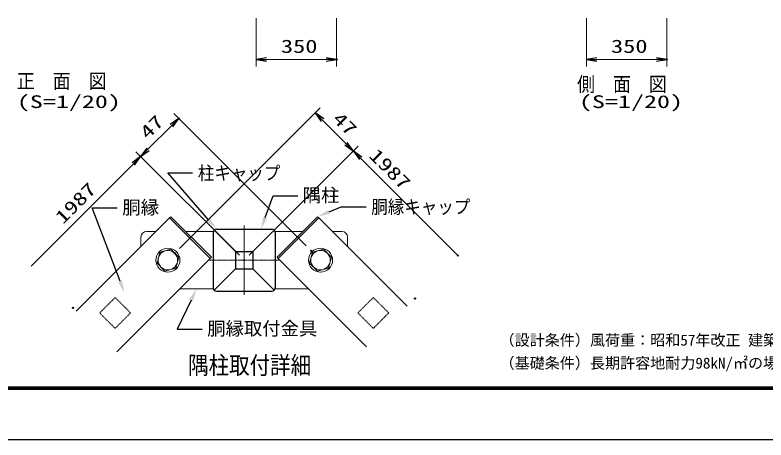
# Model space of a CAD drawing. Units: millimetres, scale not verified. Extents: x -4200 to 4200, y -2970 to 2970.
# Drawn here: x -2461 to 810, y -2970 to -1119 of the extents above; entities that cross this region are included whole.
import ezdxf
from ezdxf.enums import TextEntityAlignment as Align

# ---------------------------------------------------------------- set-up
doc = ezdxf.new("R2010")
doc.units = ezdxf.units.MM
doc.header["$LTSCALE"] = 10
doc.header["$PDMODE"] = 32
doc.header["$PDSIZE"] = 5
doc.linetypes.add('USER1', pattern=[0.375, 0.25, -0.125])
doc.linetypes.add('USER2', pattern=[1.125, 0.75, -0.125, 0.125, -0.125])
for name, color, linetype, lineweight in [('0-0_D-STR-TXT', 7, 'Continuous', 25), ('0-3_D-STR2', 7, 'Continuous', 13), ('0-4_D-STR3', 3, 'Continuous', 13), ('0-5_D-STR1', 1, 'Continuous', 25), ('0-6_D-BMK', 2, 'USER2', 13), ('0-7_D-STR-DIM', 7, 'Continuous', 13), ('0-8_0', 7, 'Continuous', 25), ('0-D_D-TTL', 7, 'Continuous', 25), ('0-E_D-TTL-TXT', 7, 'Continuous', 25)]:
    doc.layers.add(name, color=color, linetype=linetype, lineweight=lineweight)
doc.layers.add('0-9_Defpoints', color=8, linetype='Continuous')
doc.styles.add('ＭＳ ゴシック', font='')
doc.styles.add('ＭＳ Ｐゴシック', font='')
doc.styles.get('ＭＳ ゴシック').set_extended_font_data('MS Gothic')
doc.styles.get('ＭＳ Ｐゴシック').set_extended_font_data('MS PGothic')

# ---------------------------------------------------------------- blocks, each defined once
blk = doc.blocks.new('DARROWS')
at = {"layer": '0-8_0'}
blk.add_line((0, 0), (-9.991, 0), dxfattribs=at)
blk.add_lwpolyline([(-10, -1.667), (0, 0), (-10, 1.667)], dxfattribs=at)
blk = doc.blocks.new('MLeader4')
at = {"layer": '0-0_D-STR-TXT'}
blk.add_lwpolyline([(-1371.03, -2000.92), (-1336.77, -1907.01), (-1228.77, -1907.01)], dxfattribs=at)
blk.add_solid([(-1362.57, -2004), (-1379.48, -1997.83), (-1389.53, -2051.65)], dxfattribs=at)
at = {"layer": '0-0_D-STR-TXT', "style": 'ＭＳ Ｐゴシック'}
blk.add_text('隅柱', height=58.58, dxfattribs=at).set_placement((-1207.93, -1950.6), align=Align.BOTTOM_LEFT)
blk = doc.blocks.new('MLeader5')
at = {"layer": '0-0_D-STR-TXT'}
blk.add_lwpolyline([(-2003.6, -2278.08), (-2124.25, -1959.14), (-2016.25, -1959.14)], dxfattribs=at)
blk.add_solid([(-1995.18, -2274.89), (-2012.02, -2281.26), (-1984.49, -2328.58)], dxfattribs=at)
at = {"layer": '0-0_D-STR-TXT', "style": 'ＭＳ Ｐゴシック'}
blk.add_text('胴縁', height=58.58, dxfattribs=at).set_placement((-1993.57, -2003.65), align=Align.BOTTOM_LEFT)
blk = doc.blocks.new('MLeader6')
at = {"layer": '0-0_D-STR-TXT'}
blk.add_lwpolyline([(-1093.06, -1976.19), (-1039.74, -1953.74), (-931.74, -1953.74)], dxfattribs=at)
blk.add_solid([(-1089.56, -1984.49), (-1096.55, -1967.9), (-1142.82, -1997.14)], dxfattribs=at)
at = {"layer": '0-0_D-STR-TXT', "style": 'ＭＳ Ｐゴシック', "width": 0.9}
blk.add_text('胴縁キャップ', height=58.56, dxfattribs=at).set_placement((-909.06, -2001.33), align=Align.BOTTOM_LEFT)
blk = doc.blocks.new('MLeader7')
at = {"layer": '0-0_D-STR-TXT'}
blk.add_lwpolyline([(-1693.44, -2360.31), (-1754.28, -2486.78), (-1646.28, -2486.78)], dxfattribs=at)
blk.add_solid([(-1701.55, -2356.41), (-1685.33, -2364.21), (-1670.03, -2311.65)], dxfattribs=at)
at = {"layer": '0-0_D-STR-TXT', "style": 'ＭＳ Ｐゴシック'}
blk.add_text('胴縁取付金具', height=58.58, dxfattribs=at).set_placement((-1623.6, -2531.14), align=Align.BOTTOM_LEFT)
blk = doc.blocks.new('MLeader8')
at = {"layer": '0-0_D-STR-TXT'}
blk.add_lwpolyline([(-1618.05, -2010.92), (-1795.95, -1806.59), (-1687.95, -1806.59)], dxfattribs=at)
blk.add_solid([(-1611.27, -2005.01), (-1624.84, -2016.83), (-1582.6, -2051.65)], dxfattribs=at)
at = {"layer": '0-0_D-STR-TXT', "style": 'ＭＳ Ｐゴシック', "width": 0.9}
blk.add_text('柱キャップ', height=58.58, dxfattribs=at).set_placement((-1664.62, -1854.18), align=Align.BOTTOM_LEFT)

msp = doc.modelspace()

# ---------------------------------------------------------------- linework, layer by layer
at = {"layer": '0-3_D-STR2'}
for p, q in [((-1788.03, -2002.8), (-2193.95, -2408.73)), ((-1788.03, -2002.8), (-1611.25, -2179.58)), ((-1313.94, -2179.58), (-1137.17, -2002.8)), ((-1137.17, -2002.8), (-752.58, -2387.39)), ((-1611.25, -2179.58), (-2017.17, -2585.5)), ((-1313.94, -2179.58), (-929.36, -2564.17))]:
    msp.add_line(p, q, dxfattribs=at)
at = {"layer": '0-3_D-STR2', "linetype": 'USER1'}
for p, q in [((-2024.91, -2349.28), (-2092.08, -2416.46)), ((-1957.73, -2416.46), (-2024.91, -2349.28)), ((-900.29, -2349.28), (-967.46, -2416.46)), ((-900.29, -2349.28), (-833.11, -2416.46)), ((-2024.91, -2483.63), (-2092.08, -2416.46)), ((-1957.73, -2416.46), (-2024.91, -2483.63)), ((-967.46, -2416.46), (-900.29, -2483.63)), ((-833.11, -2416.46), (-900.29, -2483.63))]:
    msp.add_line(p, q, dxfattribs=at)
at = {"layer": '0-4_D-STR3'}
for p, q in [((-1782.37, -1997.14), (-1788.03, -2002.8)), ((-1611.25, -2179.58), (-1788.03, -2002.8)), ((-1782.37, -1997.14), (-1605.59, -2173.92)), ((-1319.6, -2173.92), (-1142.82, -1997.14)), ((-1137.17, -2002.8), (-1313.94, -2179.58)), ((-1142.82, -1997.14), (-1137.17, -2002.8)), ((-1912.6, -2127.37), (-1912.6, -2086.65)), ((-1887.6, -2061.65), (-1846.87, -2061.65)), ((-1717.86, -2061.65), (-1596.74, -2061.65)), ((-1207.33, -2061.65), (-1328.45, -2061.65)), ((-1037.6, -2061.65), (-1078.32, -2061.65)), ((-1012.6, -2127.37), (-1012.6, -2086.65)), ((-1829.74, -2152), (-1842.45, -2199.4)), ((-1829.74, -2152), (-1782.34, -2139.3)), ((-1782.34, -2139.3), (-1747.75, -2173.89)), ((-1164.74, -2152), (-1177.45, -2199.4)), ((-1164.74, -2152), (-1117.34, -2139.3)), ((-1117.34, -2139.3), (-1082.75, -2173.89)), ((-1760.45, -2221.3), (-1747.75, -2173.89)), ((-1605.59, -2173.92), (-1611.25, -2179.58)), ((-1319.6, -2173.92), (-1313.94, -2179.58)), ((-1095.45, -2221.3), (-1082.75, -2173.89)), ((-1842.45, -2199.4), (-1807.85, -2234)), ((-1760.45, -2221.3), (-1807.85, -2234)), ((-1177.45, -2199.4), (-1142.85, -2234)), ((-1095.45, -2221.3), (-1142.85, -2234)), ((-1743.32, -2311.65), (-1596.74, -2311.65)), ((-1181.87, -2311.65), (-1328.45, -2311.65))]:
    msp.add_line(p, q, dxfattribs=at)
for centre, radius in [((-1795.1, -2186.65), 52.5), ((-1795.1, -2186.65), 42.5), ((-1130.1, -2186.65), 52.5), ((-1130.1, -2186.65), 42.5)]:
    msp.add_circle(centre, radius, dxfattribs=at)
for centre, start, end in [((-1887.6, -2086.65), 90, 180), ((-1037.6, -2086.65), 360, 90)]:
    msp.add_arc(centre, 25, start, end, dxfattribs=at)
at = {"layer": '0-5_D-STR1'}
for p, q in [((-1593.2, -2056.04), (-1500.1, -2149.15)), ((-1582.6, -2051.65), (-1342.6, -2051.65)), ((-1425.1, -2149.15), (-1331.99, -2056.04)), ((-1597.6, -2066.65), (-1597.6, -2306.65)), ((-1327.6, -2066.65), (-1327.6, -2306.65)), ((-1500.1, -2149.15), (-1500.1, -2224.15)), ((-1500.1, -2149.15), (-1425.1, -2149.15)), ((-1425.1, -2149.15), (-1425.1, -2224.15)), ((-1593.2, -2317.26), (-1500.1, -2224.15)), ((-1500.1, -2224.15), (-1425.1, -2224.15)), ((-1331.99, -2317.26), (-1425.1, -2224.15)), ((-1582.6, -2321.65), (-1342.6, -2321.65))]:
    msp.add_line(p, q, dxfattribs=at)
for centre, start, end in [((-1582.6, -2066.65), 90, 180), ((-1342.6, -2066.65), 360, 90), ((-1582.6, -2306.65), 180, 270), ((-1342.6, -2306.65), 270, 360)]:
    msp.add_arc(centre, 15, start, end, dxfattribs=at)
at = {"layer": '0-6_D-BMK'}
for p, q in [((-1462.6, -2035.52), (-1462.6, -2337.78)), ((-1613.72, -2186.65), (-1311.47, -2186.65))]:
    msp.add_line(p, q, dxfattribs=at)
at = {"layer": '0-7_D-STR-DIM'}
for p, q in [((-1410.01, -1132.61), (-1410.01, -1342.51)), ((-1060.01, -1132.61), (-1060.01, -1342.51)), ((27.87, -1132.61), (27.87, -1342.51)), ((377.87, -1132.61), (377.87, -1342.51)), ((-1365.01, -1312.51), (-1105.01, -1312.51)), ((72.87, -1312.51), (332.87, -1312.51)), ((-1743.78, -2135.44), (-1132.1, -1523.76)), ((-1191.97, -2124.78), (-1768.6, -1548.15)), ((-1881.82, -1703.79), (-1779.21, -1601.18)), ((-1121.49, -1576.79), (-1018.94, -1679.35)), ((-1441.38, -2165.44), (-965.9, -1689.96)), ((-1441.38, -2165.44), (-965.9, -1689.96)), ((-1483.81, -2165.44), (-1934.85, -1714.4)), ((-1483.81, -2165.44), (-1934.85, -1714.4)), ((-955.3, -1742.99), (-531.74, -2166.55)), ((-2390.35, -2212.32), (-1945.46, -1767.43))]:
    msp.add_line(p, q, dxfattribs=at)
at = {"layer": '0-9_Defpoints'}
for p in [(-1060.01, -1312.51), (377.87, -1312.51), (-1747.39, -1569.36), (-1913.64, -1735.61), (-987.12, -1711.17), (-1764.99, -2156.65), (-1170.75, -2145.99), (-1462.6, -2186.65), (-531.74, -2166.55), (-718.71, -2353.52), (-2208.18, -2394.5)]:
    msp.add_point(p, dxfattribs=at)
at = {"layer": '0-D_D-TTL', "color": 2}
msp.add_lwpolyline([(-4199.68, 2970.23), (4200.32, 2970.23), (4200.32, -2969.77), (-4199.68, -2969.77)], close=True, dxfattribs=at)
at = {"layer": '0-D_D-TTL'}
for points in [[(-3929.68, 2750.23), (3930.32, 2750.23), (3930.32, -2749.77), (-3929.68, -2749.77)], [(-3927.18, 2747.73), (3927.82, 2747.73), (3927.82, -2747.27), (-3927.18, -2747.27)], [(-3924.68, 2745.23), (3925.32, 2745.23), (3925.32, -2744.77), (-3924.68, -2744.77)], [(-3922.18, 2742.73), (3922.82, 2742.73), (3922.82, -2742.27), (-3922.18, -2742.27)], [(-3919.68, 2740.23), (3920.32, 2740.23), (3920.32, -2739.77), (-3919.68, -2739.77)]]:
    msp.add_lwpolyline(points, close=True, dxfattribs=at)

# ---------------------------------------------------------------- block references
at = {"layer": '0-0_D-STR-TXT'}
for name in ['MLeader8', 'MLeader4', 'MLeader5', 'MLeader6', 'MLeader7']:
    msp.add_blockref(name, (0, 0), dxfattribs=at)
at = {"layer": '0-7_D-STR-DIM', "xscale": 4.5, "yscale": 4.5}
for p, rotation in [((-1410.01, -1312.51), 180), ((27.87, -1312.51), 180), ((-1747.39, -1569.36), 45), ((-1153.31, -1544.97), 135), ((-1913.64, -1735.61), 225), ((-987.12, -1711.17), 315), ((-1913.64, -1735.61), 45), ((-987.12, -1711.17), 135)]:
    msp.add_blockref('DARROWS', p, dxfattribs=dict(at, rotation=rotation))
for p in [(-1060.01, -1312.51), (377.87, -1312.51)]:
    msp.add_blockref('DARROWS', p, dxfattribs=at)

# ---------------------------------------------------------------- texts
at = {"layer": '0-0_D-STR-TXT', "style": 'ＭＳ ゴシック'}
for s, height, width, p in [('正\u3000面\u3000図', 63.67, 0.9, (-2452.99, -1457.46)), ('側\u3000面\u3000図', 63.67, 0.9, (-12.48, -1471.36)), ('(S=1/20)', 55.51, 1.5, (-2452.99, -1540.69)), ('(S=1/20)', 55.51, 1.5, (-4.32, -1540.69)), ('隅柱取付詳細', 76.98, 0.85, (-1706.85, -2705.96))]:
    msp.add_text(s, height=height, dxfattribs=dict(at, width=width)).set_placement(p, align=Align.BOTTOM_LEFT)
at = {"layer": '0-7_D-STR-DIM', "style": 'ＭＳ ゴシック', "width": 1.35}
for p in [(-1302.51, -1301.11), (135.37, -1301.11)]:
    msp.add_text('350', height=57.7, dxfattribs=at).set_placement(p, align=Align.BOTTOM_LEFT)
for s, rotation, p in [('47', 45, (-1870.39, -1676.24)), ('47', 315, (-1093.98, -1588.19)), ('1987', 315, (-935, -1747.17)), ('1987', 45, (-2239.6, -2045.46))]:
    msp.add_text(s, height=57.7, rotation=rotation, dxfattribs=at).set_placement(p, align=Align.BOTTOM_LEFT)
at = {"layer": '0-E_D-TTL-TXT', "style": 'ＭＳ ゴシック'}
for s, p in [('（設計条件）風荷重：昭和57年改正 建築基準法・同施行令に基づく風圧力に準拠。', (-350.28, -2573.38)), ('（基礎条件）長期許容地耐力98kN/㎡の場合。', (-350.28, -2673.38))]:
    msp.add_text(s, height=48.11, dxfattribs=at).set_placement(p, align=Align.BOTTOM_LEFT)

doc.saveas('drawing.dxf')
